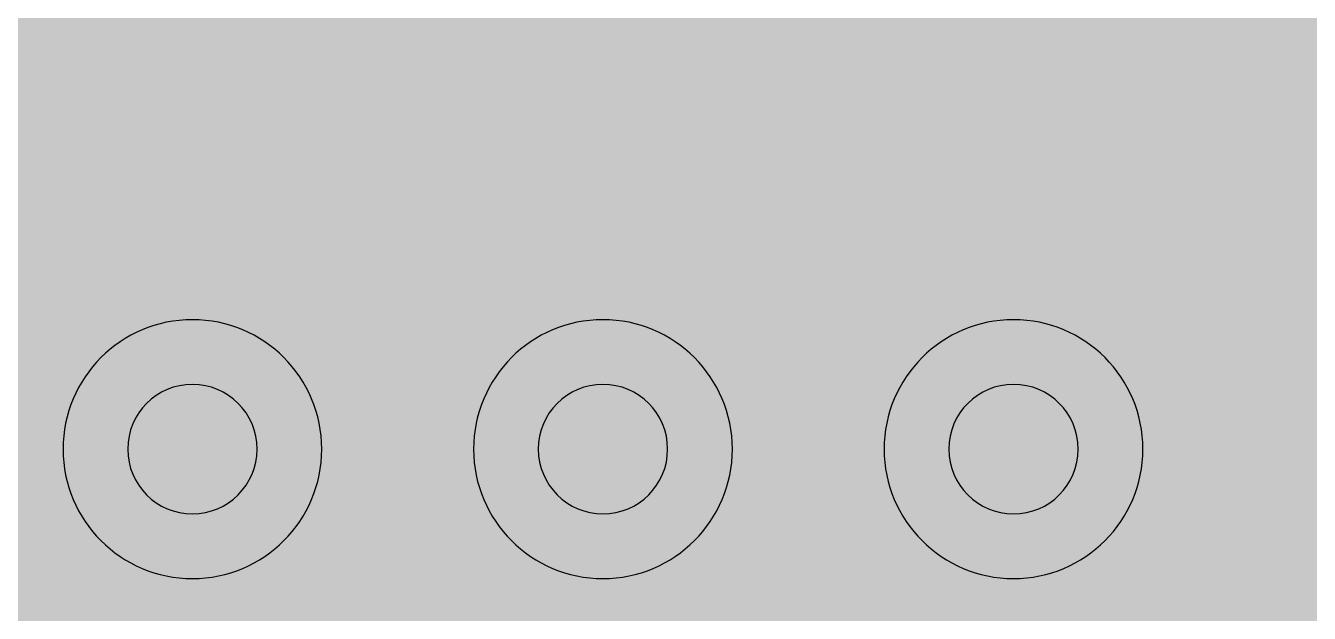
# Model space of a CAD drawing. Header units: millimetres. Extents: x -2 to 135, y -2 to 106.
# Drawn here: x 102.934 to 105.911, y 71.855 to 73.217 of the extents above; entities that cross this region are included whole.
import ezdxf

# ---------------------------------------------------------------- set-up
doc = ezdxf.new("R2010")
doc.units = ezdxf.units.MM
doc.header["$MEASUREMENT"] = 0
for name, color, linetype, true_color in [('Bottom-Layer', 7, 'Continuous', 0x0000ff), ('Hole-Layer', 7, 'Continuous', 0x222222), ('Multi-Layer', 7, 'Continuous', 0xc0c0c0), ('Top-Layer', 7, 'Continuous', 0xff0000), ('Top-Silkscreen-Layer', 7, 'Continuous', 0xffcc00)]:
    doc.layers.add(name, color=color, linetype=linetype, true_color=true_color)

msp = doc.modelspace()

# ---------------------------------------------------------------- hatches: boundary and pattern name
at = {"layer": 'Bottom-Layer'}
msp.add_hatch(color=256, dxfattribs=at).paths.add_polyline_path([(126.4237, 0.3581), (41.6763, 0.3581), (42.3202, 1.129), (42.8008, 2.011), (43.0992, 2.9701), (43.2041, 3.969), (43.1114, 4.9692), (42.8245, 5.9318), (42.3547, 6.8196), (41.7202, 7.5982), (40.9454, 8.2375), (40.0605, 8.7127), (39.0996, 9.0053), (38.1001, 9.1042), (37.1005, 9.0053), (36.1397, 8.7127), (35.2547, 8.2375), (34.48, 7.5982), (33.8454, 6.8196), (33.3756, 5.9318), (33.0888, 4.9692), (32.996, 3.969), (33.1009, 2.9701), (33.3994, 2.011), (33.8799, 1.129), (34.5239, 0.3581), (0.3581, 0.3581), (0.3581, 99.5421), (34.5239, 99.5421), (33.8799, 98.7712), (33.3994, 97.8892), (33.1009, 96.9301), (32.996, 95.9312), (33.0888, 94.931), (33.3756, 93.9684), (33.8454, 93.0806), (34.48, 92.302), (35.2547, 91.6627), (36.1397, 91.1875), (37.1005, 90.8949), (38.1001, 90.796), (39.0996, 90.8949), (40.0605, 91.1875), (40.9454, 91.6627), (41.7202, 92.302), (42.3547, 93.0806), (42.8245, 93.9684), (43.1114, 94.931), (43.2041, 95.9312), (43.0992, 96.9301), (42.8008, 97.8892), (42.3202, 98.7712), (41.6763, 99.5421), (126.4241, 99.5421), (125.779, 98.7696), (125.2981, 97.8856), (124.9999, 96.9244), (124.8962, 95.9234), (124.9908, 94.9215), (125.2802, 93.9577), (125.7531, 93.0693), (126.3911, 92.291), (127.1694, 91.653), (128.0577, 91.1801), (129.0216, 90.8907), (130.0235, 90.7961), (131.0245, 90.8999), (131.9857, 91.198), (132.8697, 91.679), (133.6421, 92.324), (133.6421, 7.5759), (132.8697, 8.2209), (131.9857, 8.7019), (131.0246, 9.0001), (130.0236, 9.1039), (129.0217, 9.0092), (128.0578, 8.7199), (127.1695, 8.247), (126.3912, 7.6091), (125.7532, 6.8309), (125.2802, 5.9425), (124.9908, 4.9787), (124.8961, 3.9768), (124.9998, 2.9758), (125.2979, 2.0147), (125.7787, 1.1306)])
at = {"layer": 'Top-Layer'}
msp.add_hatch(color=256, dxfattribs=at).paths.add_polyline_path([(126.4237, 0.3581), (41.6763, 0.3581), (42.3202, 1.129), (42.8008, 2.011), (43.0992, 2.9701), (43.2041, 3.969), (43.1114, 4.9692), (42.8245, 5.9318), (42.3547, 6.8196), (41.7202, 7.5982), (40.9454, 8.2375), (40.0605, 8.7127), (39.0996, 9.0053), (38.1001, 9.1042), (37.1005, 9.0053), (36.1397, 8.7127), (35.2547, 8.2375), (34.48, 7.5982), (33.8454, 6.8196), (33.3756, 5.9318), (33.0888, 4.9692), (32.996, 3.969), (33.1009, 2.9701), (33.3994, 2.011), (33.8799, 1.129), (34.5239, 0.3581), (0.3581, 0.3581), (0.3581, 99.5421), (34.5239, 99.5421), (33.8799, 98.7712), (33.3994, 97.8892), (33.1009, 96.9301), (32.996, 95.9312), (33.0888, 94.931), (33.3756, 93.9684), (33.8454, 93.0806), (34.48, 92.302), (35.2547, 91.6627), (36.1397, 91.1875), (37.1005, 90.8949), (38.1001, 90.796), (39.0996, 90.8949), (40.0605, 91.1875), (40.9454, 91.6627), (41.7202, 92.302), (42.3547, 93.0806), (42.8245, 93.9684), (43.1114, 94.931), (43.2041, 95.9312), (43.0992, 96.9301), (42.8008, 97.8892), (42.3202, 98.7712), (41.6763, 99.5421), (126.4241, 99.5421), (125.779, 98.7696), (125.2981, 97.8856), (124.9999, 96.9244), (124.8962, 95.9234), (124.9908, 94.9215), (125.2802, 93.9577), (125.7531, 93.0693), (126.3911, 92.291), (127.1694, 91.653), (128.0577, 91.1801), (129.0216, 90.8907), (130.0235, 90.7961), (131.0245, 90.8999), (131.9857, 91.198), (132.8697, 91.679), (133.6421, 92.324), (133.6421, 7.5759), (132.8697, 8.2209), (131.9857, 8.7019), (131.0246, 9.0001), (130.0236, 9.1039), (129.0217, 9.0092), (128.0578, 8.7199), (127.1695, 8.247), (126.3912, 7.6091), (125.7532, 6.8309), (125.2802, 5.9425), (124.9908, 4.9787), (124.8961, 3.9768), (124.9998, 2.9758), (125.2979, 2.0147), (125.7787, 1.1306)])

# ---------------------------------------------------------------- linework, layer by layer
at = {"layer": 'Hole-Layer'}
for points in [[(103.1706, 72.2358, 1), (103.4706, 72.2358), (103.4706, 72.2358, 1), (103.1706, 72.2358)], [(104.1226, 72.2358, 1), (104.4226, 72.2358), (104.4226, 72.2358, 1), (104.1226, 72.2358)], [(105.0746, 72.2358, 1), (105.3746, 72.2358), (105.3746, 72.2358, 1), (105.0746, 72.2358)]]:
    msp.add_lwpolyline(points, format="xyb", dxfattribs=at)
at = {"layer": 'Multi-Layer'}
for points in [[(103.0206, 72.2358, 1), (103.6206, 72.2358, 1)], [(103.9726, 72.2358, 1), (104.5726, 72.2358, 1)], [(104.9246, 72.2358, 1), (105.5246, 72.2358, 1)]]:
    msp.add_lwpolyline(points, format="xyb", close=True, dxfattribs=at)
at = {"layer": 'Top-Silkscreen-Layer'}
for points, const_width in [([(103.2192, 72.9425), (103.2192, 78.0225)], 0.2032), ([(103.2192, 72.9425), (103.2192, 78.0225)], 0.2032), ([(105.7592, 72.9425), (105.7592, 76.1175)], 0.203), ([(105.7592, 72.9425), (105.7592, 76.1175)], 0.203), ([(105.7592, 72.9425), (103.2192, 72.9425)], 0.2032), ([(105.7592, 72.9425), (103.2192, 72.9425)], 0.2032)]:
    msp.add_lwpolyline(points, dxfattribs=dict(at, const_width=const_width))

doc.saveas('drawing.dxf')
